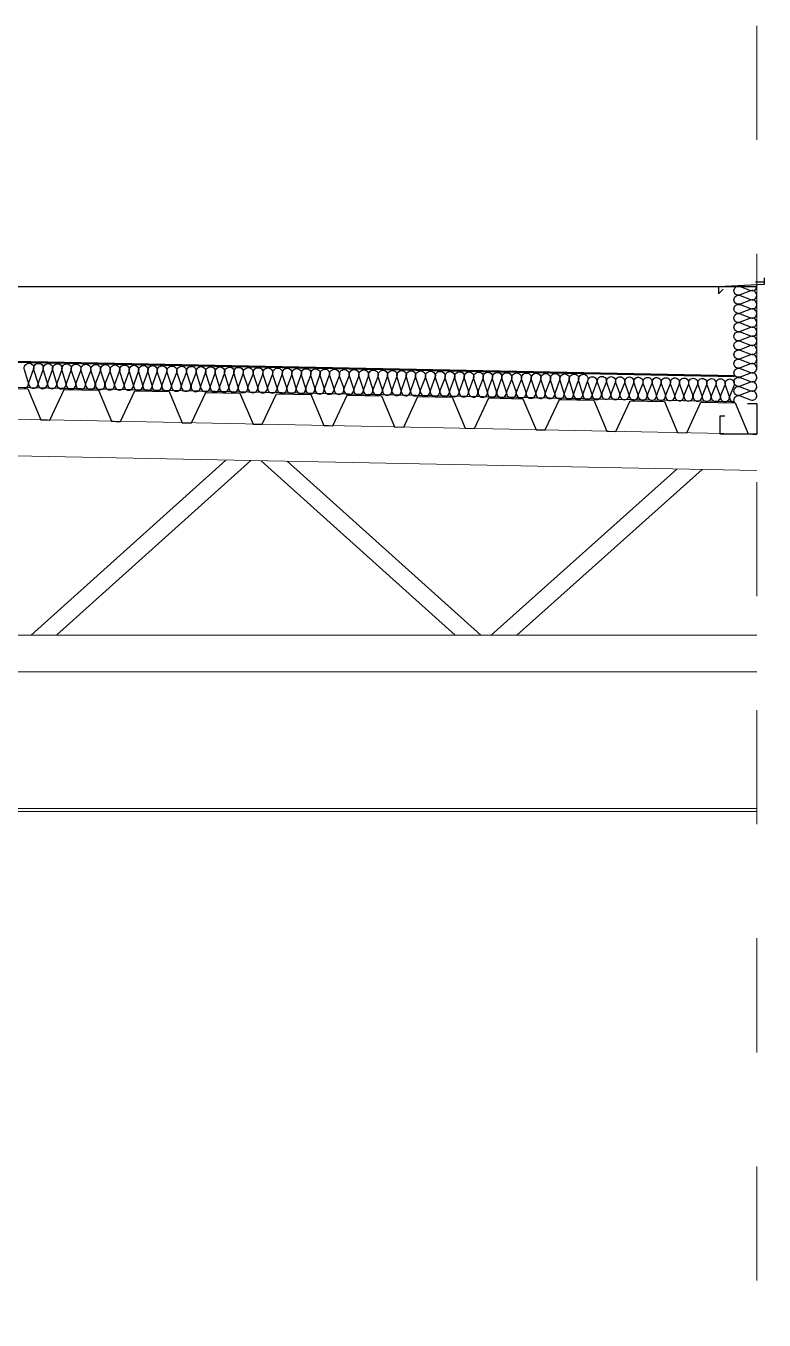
# Model space of a CAD drawing. Extents: x 6529560 to 6558080, y 5579316 to 5588131.
# Drawn here: x 6544068.55 to 6544071.78, y 5579595.87 to 5579601.55 of the extents above; entities that cross this region are included whole.
import ezdxf

# ---------------------------------------------------------------- set-up
doc = ezdxf.new("R2010")
doc.units = 0
doc.header["$MEASUREMENT"] = 0
doc.linetypes.add('0.5_0.5', pattern=[1, 0.5, -0.5])
doc.linetypes.add('GR_SOLID', pattern=[0])
for name, color, linetype, lineweight in [('arch_linie widokowe', 4, 'CONTINUOUS', 13), ('FACHW_TRG_N8', 7, 'GR_SOLID', 18), ('SYMBOL_N0', 7, 'GR_SOLID', 18)]:
    doc.layers.add(name, color=color, linetype=linetype, lineweight=lineweight)
for name, color, linetype in [('Blech-verz_Schnitt', 2, 'CONTINUOUS'), ('Dachblech_Schnitt', 40, 'CONTINUOUS'), ('Dämmung_Schnitt', 1, 'CONTINUOUS'), ('Stahl_Schnitt', 4, 'CONTINUOUS'), ('Wandbl-Schnitt', 7, 'CONTINUOUS')]:
    doc.layers.add(name, color=color, linetype=linetype)

msp = doc.modelspace()

# ---------------------------------------------------------------- linework, layer by layer
at = {"layer": 'arch_linie widokowe'}
for points in [[(6544060.448, 5579598.117), (6544071.748, 5579598.117)], [(6544060.448, 5579598.1045), (6544071.748, 5579598.1045)]]:
    msp.add_lwpolyline(points, dxfattribs=at)
at = {"layer": 'Blech-verz_Schnitt'}
msp.add_lwpolyline([(6544071.708, 5579599.8935), (6544071.748, 5579599.8935), (6544071.748, 5579599.7585), (6544071.588, 5579599.7585), (6544071.588, 5579599.8385), (6544071.608, 5579599.8385)], dxfattribs=at)
at = {"layer": 'Dachblech_Schnitt'}
for points in [[(6544068.0115, 5579599.8332), (6544068.0315, 5579599.8328), (6544068.0942, 5579599.9666), (6544068.2442, 5579599.9636), (6544068.3014, 5579599.8274), (6544068.3414, 5579599.8266), (6544068.4041, 5579599.9604), (6544068.5541, 5579599.9574), (6544068.6114, 5579599.8212), (6544068.6514, 5579599.8204), (6544068.7141, 5579599.9542), (6544068.864, 5579599.9512), (6544068.9213, 5579599.815), (6544068.9413, 5579599.8146)], [(6544068.9413, 5579599.8146), (6544068.9613, 5579599.8142), (6544069.024, 5579599.948), (6544069.174, 5579599.945), (6544069.2313, 5579599.8088), (6544069.2712, 5579599.808), (6544069.3339, 5579599.9418), (6544069.4839, 5579599.9388), (6544069.5412, 5579599.8026), (6544069.5812, 5579599.8018), (6544069.6439, 5579599.9356), (6544069.7938, 5579599.9326), (6544069.8511, 5579599.7964), (6544069.8711, 5579599.796)], [(6544069.8711, 5579599.796), (6544069.8911, 5579599.7956), (6544069.9538, 5579599.9294), (6544070.1038, 5579599.9264), (6544070.1611, 5579599.7902), (6544070.2011, 5579599.7894), (6544070.2637, 5579599.9232), (6544070.4137, 5579599.9202), (6544070.471, 5579599.784), (6544070.511, 5579599.7832), (6544070.5737, 5579599.917), (6544070.7237, 5579599.914), (6544070.7809, 5579599.7778), (6544070.8009, 5579599.7774)], [(6544070.8009, 5579599.7774), (6544070.8209, 5579599.777), (6544070.8836, 5579599.9108), (6544071.0336, 5579599.9078), (6544071.0909, 5579599.7716), (6544071.1309, 5579599.7708), (6544071.1936, 5579599.9046), (6544071.3435, 5579599.9016), (6544071.4008, 5579599.7654), (6544071.4408, 5579599.7646), (6544071.5035, 5579599.8984), (6544071.6535, 5579599.8954), (6544071.7108, 5579599.7592), (6544071.7308, 5579599.7588)], [(6544071.7308, 5579599.7588), (6544071.748, 5579599.7585)]]:
    msp.add_lwpolyline(points, dxfattribs=at)
at = {"layer": 'Dämmung_Schnitt'}
for p, q in [((6544071.6506, 5579600.0098), (6544060.4502, 5579600.232)), ((6544071.6507, 5579600.0148), (6544060.4503, 5579600.237)), ((6544071.6507, 5579600.0148), (6544060.4503, 5579600.237)), ((6544071.6484, 5579599.8999), (6544060.448, 5579600.122)), ((6544071.6484, 5579599.8999), (6544060.448, 5579600.122)), ((6544071.748, 5579600.0185), (6544071.748, 5579600.0185)), ((6544071.748, 5579600.0185), (6544071.748, 5579600.0185)), ((6544071.748, 5579600.0135), (6544071.748, 5579600.0135)), ((6544071.748, 5579599.9035), (6544071.748, 5579599.9035))]:
    msp.add_line(p, q, dxfattribs=at)
for points in [[(6544071.6519, 5579599.8954, -0.16521), (6544071.648, 5579599.9076, -0.511813), (6544071.6748, 5579599.9264), (6544071.7211, 5579599.9088, 0.529384), (6544071.748, 5579599.9276), (6544071.748, 5579599.928, 0.526983), (6544071.7211, 5579599.9464), (6544071.6748, 5579599.9288, -0.529384), (6544071.648, 5579599.9476, -0.511813), (6544071.6748, 5579599.9664), (6544071.7211, 5579599.9488, 0.529384), (6544071.748, 5579599.9676), (6544071.748, 5579599.968, 0.526983), (6544071.7211, 5579599.9864), (6544071.6748, 5579599.9688, -0.529384), (6544071.648, 5579599.9876, -0.511813), (6544071.6748, 5579600.0064), (6544071.7211, 5579599.9888, 0.529384), (6544071.748, 5579600.0076), (6544071.748, 5579600.008, 0.526983), (6544071.7211, 5579600.0264), (6544071.6748, 5579600.0088, -0.529384), (6544071.648, 5579600.0276, -0.511813), (6544071.6748, 5579600.0464), (6544071.7211, 5579600.0288, 0.529384), (6544071.748, 5579600.0476), (6544071.748, 5579600.048, 0.526983), (6544071.7211, 5579600.0664), (6544071.6748, 5579600.0488, -0.529384), (6544071.648, 5579600.0676, -0.511813), (6544071.6748, 5579600.0864), (6544071.7211, 5579600.0688, 0.529384), (6544071.748, 5579600.0876), (6544071.748, 5579600.088, 0.526983), (6544071.7211, 5579600.1064), (6544071.6748, 5579600.0888, -0.529384), (6544071.648, 5579600.1076, -0.511813), (6544071.6748, 5579600.1264), (6544071.7211, 5579600.1088, 0.529384), (6544071.748, 5579600.1276), (6544071.748, 5579600.128, 0.526983), (6544071.7211, 5579600.1464), (6544071.6748, 5579600.1288, -0.529384), (6544071.648, 5579600.1476, -0.511813), (6544071.6748, 5579600.1664), (6544071.7211, 5579600.1488, 0.529384), (6544071.748, 5579600.1676), (6544071.748, 5579600.168, 0.526983), (6544071.7211, 5579600.1864), (6544071.6748, 5579600.1688, -0.529384), (6544071.648, 5579600.1876, -0.511813), (6544071.6748, 5579600.2064), (6544071.7211, 5579600.1888, 0.529384), (6544071.748, 5579600.2076), (6544071.748, 5579600.208, 0.526983), (6544071.7211, 5579600.2264), (6544071.6748, 5579600.2088, -0.529384), (6544071.648, 5579600.2276, -0.511813), (6544071.6748, 5579600.2464), (6544071.7211, 5579600.2288, 0.529384), (6544071.748, 5579600.2476), (6544071.748, 5579600.248, 0.526983), (6544071.7211, 5579600.2664), (6544071.6748, 5579600.2488, -0.529384), (6544071.648, 5579600.2676, -0.511813), (6544071.6748, 5579600.2864), (6544071.7211, 5579600.2688, 0.529384), (6544071.748, 5579600.2876), (6544071.748, 5579600.288, 0.526983), (6544071.7211, 5579600.3064), (6544071.6748, 5579600.2888, -0.529384), (6544071.648, 5579600.3076, -0.511813), (6544071.6748, 5579600.3264), (6544071.7211, 5579600.3088, 0.529384), (6544071.748, 5579600.3276), (6544071.748, 5579600.328, 0.526983), (6544071.7211, 5579600.3464), (6544071.6748, 5579600.3288, -0.529384), (6544071.648, 5579600.3476, -0.511813), (6544071.6748, 5579600.3664), (6544071.7211, 5579600.3488, 0.529384), (6544071.748, 5579600.3676), (6544071.748, 5579600.368, 0.526983), (6544071.7211, 5579600.3864), (6544071.6748, 5579600.3688, -0.529384), (6544071.648, 5579600.3876, -0.511813), (6544071.6748, 5579600.4064), (6544071.7211, 5579600.3888, 0.529384), (6544071.748, 5579600.4076), (6544071.748, 5579600.408)], [(6544068.537, 5579599.9602, 0.527039), (6544068.5568, 5579599.9879), (6544068.5394, 5579600.041, -0.500474), (6544068.5597, 5579600.0698, -0.564332), (6544068.5787, 5579600.0402), (6544068.5593, 5579599.9878, 0.511701), (6544068.5784, 5579599.9594), (6544068.5788, 5579599.9594, 0.527039), (6544068.5984, 5579599.9868), (6544068.5812, 5579600.0402, -0.495889), (6544068.6013, 5579600.0689, -0.573133), (6544068.6202, 5579600.0395), (6544068.6009, 5579599.9867, 0.508948), (6544068.6198, 5579599.9585), (6544068.6202, 5579599.9585, 0.527039), (6544068.6397, 5579599.9857), (6544068.6227, 5579600.0395, -0.491367), (6544068.6426, 5579600.0681, -0.581951), (6544068.6613, 5579600.0387), (6544068.6421, 5579599.9857, 0.506246), (6544068.6609, 5579599.9577), (6544068.6613, 5579599.9577, 0.527039), (6544068.6806, 5579599.9847), (6544068.6637, 5579600.0387, -0.486905), (6544068.6835, 5579600.0673, -0.590786), (6544068.702, 5579600.0379), (6544068.683, 5579599.9846, 0.503594), (6544068.7016, 5579599.9569), (6544068.7021, 5579599.9569, 0.527039), (6544068.7212, 5579599.9836), (6544068.7045, 5579600.038, -0.482503), (6544068.724, 5579600.0665, -0.59964), (6544068.7424, 5579600.0372), (6544068.7236, 5579599.9836, 0.500991), (6544068.742, 5579599.9561), (6544068.7424, 5579599.9561)], [(6544068.7424, 5579599.9561, 0.000119), (6544068.7425, 5579599.9561), (6544068.7429, 5579599.9561, 0.527039), (6544068.7634, 5579599.9847), (6544068.7454, 5579600.0367, -0.519469), (6544068.7663, 5579600.0656, -0.529272), (6544068.786, 5579600.0358), (6544068.766, 5579599.9847, 0.523259), (6544068.7857, 5579599.9552), (6544068.7861, 5579599.9552, 0.527039), (6544068.8064, 5579599.9836), (6544068.7886, 5579600.0358, -0.514619), (6544068.8093, 5579600.0648, -0.538018), (6544068.8289, 5579600.035), (6544068.809, 5579599.9835, 0.520286), (6544068.8286, 5579599.9544), (6544068.829, 5579599.9544, 0.527039), (6544068.8491, 5579599.9825), (6544068.8315, 5579600.0351, -0.509837), (6544068.8521, 5579600.0639, -0.546775), (6544068.8714, 5579600.0343), (6544068.8517, 5579599.9824, 0.517369), (6544068.8711, 5579599.9535), (6544068.8715, 5579599.9535, 0.527039), (6544068.8915, 5579599.9814), (6544068.874, 5579600.0343, -0.505123), (6544068.8944, 5579600.0631, -0.555547), (6544068.9136, 5579600.0335), (6544068.894, 5579599.9814, 0.514508), (6544068.9133, 5579599.9527), (6544068.9137, 5579599.9527, 0.527039), (6544068.9335, 5579599.9803), (6544068.9161, 5579600.0335, -0.500474), (6544068.9364, 5579600.0622, -0.564332), (6544068.9554, 5579600.0327), (6544068.936, 5579599.9803, 0.511701), (6544068.9551, 5579599.9518), (6544068.9555, 5579599.9518, 0.527039), (6544068.9751, 5579599.9793), (6544068.9579, 5579600.0327, -0.495889), (6544068.978, 5579600.0614, -0.573133), (6544068.9969, 5579600.0319), (6544068.9776, 5579599.9792, 0.508948), (6544068.9965, 5579599.951), (6544068.9969, 5579599.951, 0.527039), (6544069.0164, 5579599.9782), (6544068.9994, 5579600.0319, -0.491367), (6544069.0193, 5579600.0606, -0.581951), (6544069.038, 5579600.0312), (6544069.0189, 5579599.9781, 0.506246), (6544069.0376, 5579599.9502), (6544069.038, 5579599.9502, 0.527039), (6544069.0573, 5579599.9771), (6544069.0405, 5579600.0312, -0.486905), (6544069.0602, 5579600.0598, -0.590786), (6544069.0787, 5579600.0304), (6544069.0598, 5579599.9771, 0.503594), (6544069.0784, 5579599.9494), (6544069.0788, 5579599.9494, 0.527039), (6544069.0979, 5579599.9761), (6544069.0812, 5579600.0304, -0.482503), (6544069.1008, 5579600.0589, -0.59964), (6544069.1192, 5579600.0297), (6544069.1003, 5579599.9761, 0.500991), (6544069.1188, 5579599.9486), (6544069.1192, 5579599.9486)], [(6544069.1192, 5579599.9486, 0.000119), (6544069.1192, 5579599.9486), (6544069.1196, 5579599.9485, 0.527039), (6544069.1401, 5579599.9772), (6544069.1221, 5579600.0291, -0.519469), (6544069.143, 5579600.0581, -0.529272), (6544069.1627, 5579600.0283), (6544069.1427, 5579599.9771, 0.523259), (6544069.1624, 5579599.9477), (6544069.1629, 5579599.9477, 0.527039), (6544069.1831, 5579599.9761), (6544069.1653, 5579600.0283, -0.514619), (6544069.1861, 5579600.0572, -0.538018), (6544069.2056, 5579600.0275), (6544069.1857, 5579599.976, 0.520286), (6544069.2053, 5579599.9468), (6544069.2057, 5579599.9468, 0.527039), (6544069.2259, 5579599.975), (6544069.2082, 5579600.0275, -0.509837), (6544069.2288, 5579600.0564, -0.546775), (6544069.2482, 5579600.0267), (6544069.2284, 5579599.9749, 0.517369), (6544069.2478, 5579599.946), (6544069.2482, 5579599.946, 0.527039), (6544069.2682, 5579599.9739), (6544069.2507, 5579600.0267, -0.505123), (6544069.2711, 5579600.0555, -0.555547), (6544069.2903, 5579600.0259), (6544069.2707, 5579599.9738, 0.514508), (6544069.29, 5579599.9451), (6544069.2904, 5579599.9451, 0.527039), (6544069.3102, 5579599.9728), (6544069.2929, 5579600.0259, -0.500474), (6544069.3131, 5579600.0547, -0.564332), (6544069.3321, 5579600.0252), (6544069.3127, 5579599.9727, 0.511701), (6544069.3318, 5579599.9443), (6544069.3322, 5579599.9443, 0.527039), (6544069.3518, 5579599.9717), (6544069.3346, 5579600.0252, -0.495889), (6544069.3547, 5579600.0539, -0.573133), (6544069.3736, 5579600.0244), (6544069.3543, 5579599.9717, 0.508948), (6544069.3732, 5579599.9435), (6544069.3736, 5579599.9435, 0.527039), (6544069.3931, 5579599.9707), (6544069.3761, 5579600.0244, -0.491367), (6544069.396, 5579600.053, -0.581951), (6544069.4147, 5579600.0236), (6544069.3956, 5579599.9706, 0.506246), (6544069.4143, 5579599.9427), (6544069.4147, 5579599.9426, 0.527039), (6544069.434, 5579599.9696), (6544069.4172, 5579600.0236, -0.486905), (6544069.4369, 5579600.0522, -0.590786), (6544069.4555, 5579600.0229), (6544069.4365, 5579599.9696, 0.503594), (6544069.4551, 5579599.9418), (6544069.4555, 5579599.9418, 0.527039), (6544069.4746, 5579599.9686), (6544069.4579, 5579600.0229, -0.482503), (6544069.4775, 5579600.0514, -0.59964), (6544069.4959, 5579600.0221), (6544069.477, 5579599.9685, 0.500991), (6544069.4955, 5579599.941), (6544069.4959, 5579599.941)], [(6544069.4967, 5579599.941, 0.000119), (6544069.4968, 5579599.941), (6544069.4972, 5579599.941, 0.527039), (6544069.5177, 5579599.9696), (6544069.4997, 5579600.0216, -0.519469), (6544069.5206, 5579600.0505, -0.529272), (6544069.5403, 5579600.0207), (6544069.5203, 5579599.9696, 0.523259), (6544069.54, 5579599.9401), (6544069.5404, 5579599.9401, 0.527039), (6544069.5607, 5579599.9685), (6544069.5429, 5579600.0208, -0.514619), (6544069.5636, 5579600.0497, -0.538018), (6544069.5832, 5579600.02), (6544069.5633, 5579599.9685, 0.520286), (6544069.5829, 5579599.9393), (6544069.5833, 5579599.9393, 0.527039), (6544069.6034, 5579599.9674), (6544069.5858, 5579600.02, -0.509837), (6544069.6063, 5579600.0488, -0.546775), (6544069.6257, 5579600.0192), (6544069.606, 5579599.9674, 0.517369), (6544069.6254, 5579599.9384), (6544069.6258, 5579599.9384, 0.527039), (6544069.6458, 5579599.9663), (6544069.6283, 5579600.0192, -0.505123), (6544069.6487, 5579600.048, -0.555547), (6544069.6679, 5579600.0184), (6544069.6483, 5579599.9663, 0.514508), (6544069.6676, 5579599.9376), (6544069.668, 5579599.9376, 0.527039), (6544069.6878, 5579599.9652), (6544069.6704, 5579600.0184, -0.500474), (6544069.6907, 5579600.0471, -0.564332), (6544069.7097, 5579600.0176), (6544069.6903, 5579599.9652, 0.511701), (6544069.7094, 5579599.9367), (6544069.7098, 5579599.9367, 0.527039), (6544069.7294, 5579599.9642), (6544069.7122, 5579600.0176, -0.495889), (6544069.7323, 5579600.0463, -0.573133), (6544069.7512, 5579600.0168), (6544069.7319, 5579599.9641, 0.508948), (6544069.7508, 5579599.9359), (6544069.7512, 5579599.9359, 0.527039), (6544069.7707, 5579599.9631), (6544069.7537, 5579600.0168, -0.491367), (6544069.7736, 5579600.0455, -0.581951), (6544069.7923, 5579600.0161), (6544069.7731, 5579599.9631, 0.506246), (6544069.7919, 5579599.9351), (6544069.7923, 5579599.9351, 0.527039), (6544069.8116, 5579599.9621), (6544069.7948, 5579600.0161, -0.486905), (6544069.8145, 5579600.0447, -0.590786), (6544069.833, 5579600.0153), (6544069.814, 5579599.962, 0.503594), (6544069.8326, 5579599.9343), (6544069.8331, 5579599.9343, 0.527039), (6544069.8522, 5579599.961), (6544069.8355, 5579600.0153, -0.482503), (6544069.855, 5579600.0439, -0.59964), (6544069.8735, 5579600.0146), (6544069.8546, 5579599.961, 0.500991), (6544069.873, 5579599.9335), (6544069.8735, 5579599.9335)], [(6544069.8743, 5579599.9334, 0.000119), (6544069.8743, 5579599.9334), (6544069.8748, 5579599.9334, 0.527039), (6544069.8952, 5579599.9621), (6544069.8773, 5579600.014, -0.519469), (6544069.8982, 5579600.043, -0.529272), (6544069.9179, 5579600.0132), (6544069.8978, 5579599.962, 0.523259), (6544069.9176, 5579599.9326), (6544069.918, 5579599.9326, 0.527039), (6544069.9383, 5579599.961), (6544069.9205, 5579600.0132, -0.514619), (6544069.9412, 5579600.0421, -0.538018), (6544069.9608, 5579600.0124), (6544069.9409, 5579599.9609, 0.520286), (6544069.9605, 5579599.9317), (6544069.9609, 5579599.9317, 0.527039), (6544069.981, 5579599.9599), (6544069.9634, 5579600.0124, -0.509837), (6544069.9839, 5579600.0413, -0.546775), (6544070.0033, 5579600.0116), (6544069.9836, 5579599.9598, 0.517369), (6544070.003, 5579599.9309), (6544070.0034, 5579599.9309, 0.527039), (6544070.0234, 5579599.9588), (6544070.0059, 5579600.0116, -0.505123), (6544070.0263, 5579600.0404, -0.555547), (6544070.0455, 5579600.0108), (6544070.0259, 5579599.9587, 0.514508), (6544070.0451, 5579599.93), (6544070.0456, 5579599.93, 0.527039), (6544070.0653, 5579599.9577), (6544070.048, 5579600.0108, -0.500474), (6544070.0682, 5579600.0396, -0.564332), (6544070.0873, 5579600.0101), (6544070.0679, 5579599.9576, 0.511701), (6544070.0869, 5579599.9292), (6544070.0874, 5579599.9292, 0.527039), (6544070.107, 5579599.9566), (6544070.0898, 5579600.0101, -0.495889), (6544070.1099, 5579600.0388, -0.573133), (6544070.1288, 5579600.0093), (6544070.1095, 5579599.9566, 0.508948), (6544070.1284, 5579599.9284), (6544070.1288, 5579599.9284, 0.527039), (6544070.1483, 5579599.9556), (6544070.1313, 5579600.0093, -0.491367), (6544070.1511, 5579600.0379, -0.581951), (6544070.1699, 5579600.0085), (6544070.1507, 5579599.9555, 0.506246), (6544070.1695, 5579599.9275), (6544070.1699, 5579599.9275, 0.527039), (6544070.1892, 5579599.9545), (6544070.1723, 5579600.0085, -0.486905), (6544070.1921, 5579600.0371, -0.590786), (6544070.2106, 5579600.0078), (6544070.1916, 5579599.9545, 0.503594), (6544070.2102, 5579599.9267), (6544070.2106, 5579599.9267, 0.527039), (6544070.2298, 5579599.9535), (6544070.2131, 5579600.0078, -0.482503), (6544070.2326, 5579600.0363, -0.59964), (6544070.251, 5579600.007), (6544070.2322, 5579599.9534, 0.500991), (6544070.2506, 5579599.9259), (6544070.251, 5579599.9259)], [(6544070.2517, 5579599.9259, 0.000119), (6544070.2517, 5579599.9259), (6544070.2522, 5579599.9259, 0.527039), (6544070.2726, 5579599.9545), (6544070.2546, 5579600.0065, -0.519469), (6544070.2755, 5579600.0354, -0.529272), (6544070.2953, 5579600.0056), (6544070.2752, 5579599.9545, 0.523259), (6544070.295, 5579599.925), (6544070.2954, 5579599.925, 0.527039), (6544070.3157, 5579599.9534), (6544070.2979, 5579600.0057, -0.514619), (6544070.3186, 5579600.0346, -0.538018), (6544070.3382, 5579600.0049), (6544070.3183, 5579599.9534, 0.520286), (6544070.3378, 5579599.9242), (6544070.3383, 5579599.9242, 0.527039), (6544070.3584, 5579599.9523), (6544070.3407, 5579600.0049, -0.509837), (6544070.3613, 5579600.0337, -0.546775), (6544070.3807, 5579600.0041), (6544070.361, 5579599.9523, 0.517369), (6544070.3804, 5579599.9233), (6544070.3808, 5579599.9233, 0.527039), (6544070.4007, 5579599.9512), (6544070.3833, 5579600.0041, -0.505123), (6544070.4036, 5579600.0329, -0.555547), (6544070.4229, 5579600.0033), (6544070.4033, 5579599.9512, 0.514508), (6544070.4225, 5579599.9225), (6544070.4229, 5579599.9225, 0.527039), (6544070.4427, 5579599.9501), (6544070.4254, 5579600.0033, -0.500474), (6544070.4456, 5579600.032, -0.564332), (6544070.4647, 5579600.0025), (6544070.4452, 5579599.9501, 0.511701), (6544070.4643, 5579599.9216), (6544070.4647, 5579599.9216, 0.527039), (6544070.4844, 5579599.9491), (6544070.4672, 5579600.0025, -0.495889), (6544070.4872, 5579600.0312, -0.573133), (6544070.5061, 5579600.0017), (6544070.4869, 5579599.949, 0.508948), (6544070.5058, 5579599.9208), (6544070.5062, 5579599.9208, 0.527039), (6544070.5256, 5579599.948), (6544070.5086, 5579600.0017, -0.491367), (6544070.5285, 5579600.0304, -0.581951), (6544070.5472, 5579600.001), (6544070.5281, 5579599.948, 0.506246), (6544070.5469, 5579599.92), (6544070.5473, 5579599.92, 0.527039), (6544070.5666, 5579599.947), (6544070.5497, 5579600.001, -0.486905), (6544070.5694, 5579600.0296, -0.590786), (6544070.588, 5579600.0002), (6544070.569, 5579599.9469, 0.503594), (6544070.5876, 5579599.9192), (6544070.588, 5579599.9192, 0.527039), (6544070.6071, 5579599.9459), (6544070.5905, 5579600.0002, -0.482503), (6544070.61, 5579600.0288, -0.59964), (6544070.6284, 5579599.9995), (6544070.6096, 5579599.9459, 0.500991), (6544070.628, 5579599.9184), (6544070.6284, 5579599.9184)], [(6544070.6293, 5579599.9183, 0.000119), (6544070.6293, 5579599.9183), (6544070.6297, 5579599.9183, 0.527039), (6544070.6502, 5579599.947), (6544070.6322, 5579599.9989, -0.519469), (6544070.6531, 5579600.0279, -0.529272), (6544070.6729, 5579599.9981), (6544070.6528, 5579599.9469, 0.523259), (6544070.6726, 5579599.9175), (6544070.673, 5579599.9175, 0.527039), (6544070.6933, 5579599.9459), (6544070.6755, 5579599.9981, -0.514619), (6544070.6962, 5579600.027, -0.538018), (6544070.7158, 5579599.9973), (6544070.6959, 5579599.9458, 0.520286), (6544070.7154, 5579599.9166), (6544070.7159, 5579599.9166, 0.527039), (6544070.736, 5579599.9448), (6544070.7183, 5579599.9973, -0.509837), (6544070.7389, 5579600.0262, -0.546775), (6544070.7583, 5579599.9965), (6544070.7385, 5579599.9447, 0.517369), (6544070.758, 5579599.9158), (6544070.7584, 5579599.9158, 0.527039), (6544070.7783, 5579599.9437), (6544070.7608, 5579599.9965, -0.505123), (6544070.7812, 5579600.0253, -0.555547), (6544070.8005, 5579599.9957), (6544070.7809, 5579599.9436, 0.514508), (6544070.8001, 5579599.9149), (6544070.8005, 5579599.9149, 0.527039), (6544070.8203, 5579599.9426), (6544070.803, 5579599.9957, -0.500474), (6544070.8232, 5579600.0245, -0.564332), (6544070.8423, 5579599.995), (6544070.8228, 5579599.9425, 0.511701), (6544070.8419, 5579599.9141), (6544070.8423, 5579599.9141, 0.527039), (6544070.8619, 5579599.9415), (6544070.8448, 5579599.995, -0.495889), (6544070.8648, 5579600.0237, -0.573133), (6544070.8837, 5579599.9942), (6544070.8644, 5579599.9415, 0.508948), (6544070.8834, 5579599.9133), (6544070.8838, 5579599.9133, 0.527039), (6544070.9032, 5579599.9405), (6544070.8862, 5579599.9942, -0.491367), (6544070.9061, 5579600.0228, -0.581951), (6544070.9248, 5579599.9934), (6544070.9057, 5579599.9404, 0.506246), (6544070.9245, 5579599.9124), (6544070.9249, 5579599.9124, 0.527039), (6544070.9441, 5579599.9394), (6544070.9273, 5579599.9934, -0.486905), (6544070.947, 5579600.022, -0.590786), (6544070.9656, 5579599.9927), (6544070.9466, 5579599.9394, 0.503594), (6544070.9652, 5579599.9116), (6544070.9656, 5579599.9116, 0.527039), (6544070.9847, 5579599.9384), (6544070.968, 5579599.9927, -0.482503), (6544070.9876, 5579600.0212, -0.59964), (6544071.006, 5579599.9919), (6544070.9872, 5579599.9383, 0.500991), (6544071.0056, 5579599.9108), (6544071.006, 5579599.9108)], [(6544071.006, 5579599.9108), (6544071.0062, 5579599.9108, 0.52376), (6544071.0253, 5579599.9373), (6544071.0087, 5579599.9839, -0.529384), (6544071.028, 5579600.0104, -0.511813), (6544071.0463, 5579599.9832), (6544071.0277, 5579599.9372, 0.529384), (6544071.046, 5579599.91), (6544071.0464, 5579599.91, 0.001215), (6544071.0465, 5579599.91, 0.001215)], [(6544071.0465, 5579599.91), (6544071.0467, 5579599.91, 0.494473), (6544071.0674, 5579599.9383), (6544071.0508, 5579599.985, -0.529384), (6544071.0701, 5579600.0115, -0.511813), (6544071.0883, 5579599.9842), (6544071.0698, 5579599.9383, 0.529384), (6544071.0881, 5579599.9111), (6544071.0885, 5579599.9111, 0.526983), (6544071.1074, 5579599.9375), (6544071.0908, 5579599.9842, -0.529384), (6544071.1101, 5579600.0107, -0.511813), (6544071.1283, 5579599.9834), (6544071.1098, 5579599.9375, 0.529384), (6544071.1281, 5579599.9103), (6544071.1285, 5579599.9103, 0.526983), (6544071.1474, 5579599.9367), (6544071.1308, 5579599.9834, -0.529384), (6544071.1501, 5579600.0099, -0.511813), (6544071.1683, 5579599.9826), (6544071.1498, 5579599.9367, 0.529384), (6544071.1681, 5579599.9095), (6544071.1685, 5579599.9095, 0.526983), (6544071.1874, 5579599.9359), (6544071.1707, 5579599.9826, -0.529384), (6544071.1901, 5579600.0091, -0.511813), (6544071.2083, 5579599.9818), (6544071.1898, 5579599.9359, 0.529384), (6544071.2081, 5579599.9087), (6544071.2085, 5579599.9087, 0.526983), (6544071.2274, 5579599.9351), (6544071.2107, 5579599.9818, -0.529384), (6544071.2301, 5579600.0083, -0.511813), (6544071.2483, 5579599.981), (6544071.2298, 5579599.9351, 0.529384), (6544071.2481, 5579599.9079), (6544071.2485, 5579599.9079, 0.526983), (6544071.2674, 5579599.9343), (6544071.2507, 5579599.981, -0.529384), (6544071.2701, 5579600.0075, -0.511813), (6544071.2883, 5579599.9802), (6544071.2698, 5579599.9343, 0.529384), (6544071.2881, 5579599.9071), (6544071.2885, 5579599.9071, 0.526983), (6544071.3074, 5579599.9335), (6544071.2907, 5579599.9802, -0.529384), (6544071.31, 5579600.0067, -0.511813), (6544071.3283, 5579599.9794), (6544071.3098, 5579599.9335, 0.529384), (6544071.328, 5579599.9063), (6544071.3284, 5579599.9063, 0.526983), (6544071.3474, 5579599.9327), (6544071.3307, 5579599.9794, -0.529384), (6544071.35, 5579600.0059, -0.511813), (6544071.3683, 5579599.9786), (6544071.3498, 5579599.9327, 0.529384), (6544071.368, 5579599.9055), (6544071.3684, 5579599.9055, 0.526983), (6544071.3874, 5579599.9319), (6544071.3707, 5579599.9786, -0.529384), (6544071.39, 5579600.0051, -0.511813), (6544071.4083, 5579599.9778), (6544071.3898, 5579599.9319, 0.529384), (6544071.408, 5579599.9047), (6544071.4084, 5579599.9047, 0.526983), (6544071.4274, 5579599.9311), (6544071.4107, 5579599.9778, -0.529384), (6544071.43, 5579600.0043, -0.511813), (6544071.4483, 5579599.977), (6544071.4298, 5579599.9311, 0.529384), (6544071.448, 5579599.9039), (6544071.4484, 5579599.9039, 0.526983), (6544071.4673, 5579599.9303), (6544071.4507, 5579599.977, -0.529384), (6544071.47, 5579600.0035, -0.511813), (6544071.4883, 5579599.9762), (6544071.4698, 5579599.9303, 0.529384), (6544071.488, 5579599.9031), (6544071.4884, 5579599.9031, 0.526983), (6544071.5073, 5579599.9295), (6544071.4907, 5579599.9762, -0.529384), (6544071.51, 5579600.0027, -0.511813), (6544071.5283, 5579599.9754), (6544071.5098, 5579599.9295, 0.529384), (6544071.528, 5579599.9023), (6544071.5284, 5579599.9023, 0.526983), (6544071.5473, 5579599.9287), (6544071.5307, 5579599.9754, -0.529384), (6544071.55, 5579600.0019, -0.511813), (6544071.5683, 5579599.9746), (6544071.5497, 5579599.9287, 0.529384), (6544071.568, 5579599.9015), (6544071.5684, 5579599.9015, 0.526983), (6544071.5873, 5579599.9279), (6544071.5707, 5579599.9746, -0.529384), (6544071.59, 5579600.0011, -0.511813), (6544071.6082, 5579599.9738), (6544071.5897, 5579599.9279, 0.529384), (6544071.608, 5579599.9007), (6544071.6084, 5579599.9007, 0.526983), (6544071.6273, 5579599.9271), (6544071.6107, 5579599.9738, -0.529384), (6544071.63, 5579600.0003, -0.511813), (6544071.6482, 5579599.973), (6544071.6297, 5579599.9271, 0.529384), (6544071.648, 5579599.8999), (6544071.6484, 5579599.8999)]]:
    msp.add_lwpolyline(points, format="xyb", dxfattribs=at)
at = {"layer": 'FACHW_TRG_N8'}
for p, q in [((6544071.748, 5579599.7585), (6544060.4469, 5579599.9846)), ((6544071.748, 5579599.5985), (6544060.4465, 5579599.8245)), ((6544069.4218, 5579599.645), (6544068.5688, 5579598.877)), ((6544069.5318, 5579599.6428), (6544068.681, 5579598.877)), ((6544069.5769, 5579599.6419), (6544070.4269, 5579598.877)), ((6544069.6914, 5579599.6396), (6544070.5391, 5579598.877)), ((6544071.3983, 5579599.6055), (6544070.5841, 5579598.877)), ((6544071.5083, 5579599.6033), (6544070.6963, 5579598.877)), ((6544071.748, 5579598.877), (6544060.848, 5579598.877)), ((6544071.748, 5579598.717), (6544060.848, 5579598.717))]:
    msp.add_line(p, q, dxfattribs=at)
at = {"layer": 'Stahl_Schnitt'}
for p, q in [((6544071.748, 5579599.5185), (6544071.748, 5579599.5185)), ((6544071.748, 5579599.4043), (6544071.748, 5579599.4044))]:
    msp.add_line(p, q, dxfattribs=at)
at = {"layer": 'SYMBOL_N0', "linetype": '0.5_0.5'}
msp.add_lwpolyline([(6544071.748, 5579601.5483), (6544071.748, 5579589.837)], dxfattribs=at)
at = {"layer": 'Wandbl-Schnitt'}
for p, q in [((6544071.748, 5579600.4045), (6544060.448, 5579600.4045)), ((6544071.778, 5579600.4241), (6544071.743, 5579600.4241))]:
    msp.add_line(p, q, dxfattribs=at)
msp.add_lwpolyline([(6544071.78, 5579600.4441), (6544071.78, 5579600.4141), (6544071.58, 5579600.4041), (6544071.58, 5579600.3741), (6544071.6, 5579600.3941)], dxfattribs=at)

doc.saveas('drawing.dxf')
